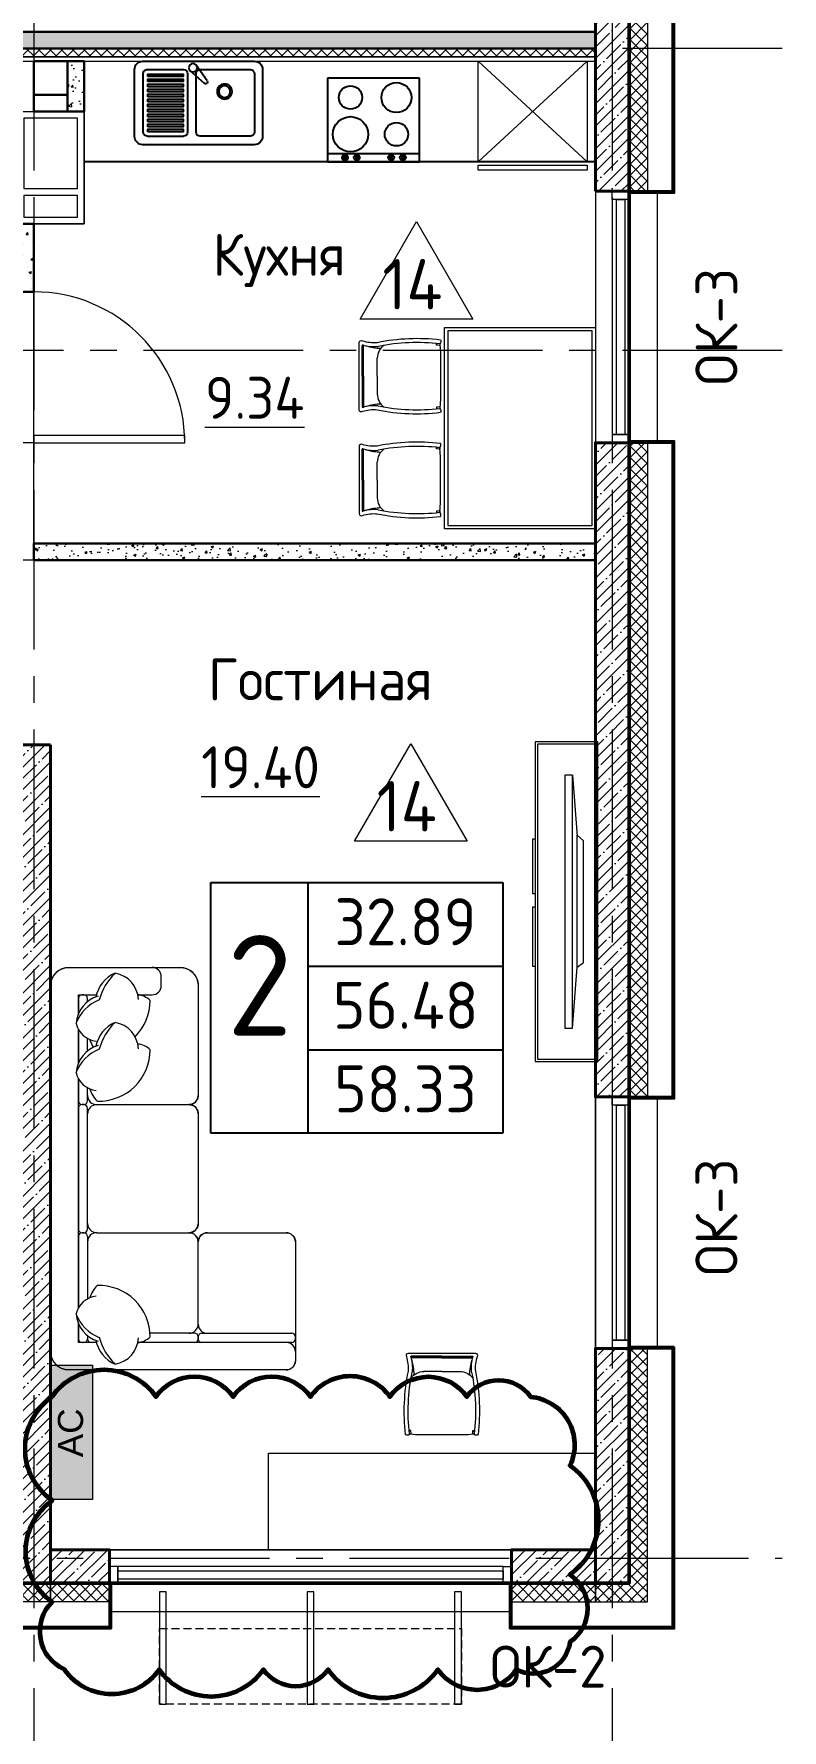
# Model space of a CAD drawing. Header units: millimetres. Extents: x -6427 to 93283, y -13 to 42012.
# Drawn here: x 39930 to 44393, y 19614 to 29726 of the extents above; entities that cross this region are included whole.
import ezdxf
from ezdxf.enums import TextEntityAlignment as Align

# ---------------------------------------------------------------- set-up
doc = ezdxf.new("R2010")
doc.units = ezdxf.units.MM
doc.linetypes.add('CENTER2', pattern=[28.575, 19.05, -3.175, 3.175, -3.175])
doc.linetypes.add('HIDDEN2', pattern=[4.7625, 3.175, -1.5875])
doc.layers.get('Defpoints').update_dxf_attribs({"color": 6, "lineweight": 60})
for name, color, linetype, lineweight in [('АР_Вентблок', 94, 'Continuous', 20), ('АР_Газаблок 100мм', 24, 'Continuous', 30), ('АР_ГКЛ', 5, 'Continuous', 20), ('АР_Дверь', 44, 'Continuous', 15), ('АР_Корзины', 5, 'Continuous', 9), ('АР_Марка окна', 5, 'Continuous', 9), ('АР_Марка пола', 1, 'Continuous', 9), ('АР_Мебель', 253, 'Continuous', 0), ('АР_Монолит', 1, 'Continuous', 40), ('АР_Окна и витражи', 150, 'Continuous', 9), ('АР_Ось', 1, 'CENTER2', 5), ('АР_Отверстия', 1, 'Continuous', 30), ('АР_Помещение текст', 7, 'Continuous', 20), ('АР_Помещение-площадь', 7, 'Continuous', 5), ('АР_Утеплитель', 30, 'Continuous', 9), ('АР_Фасад', 30, 'Continuous', 30)]:
    doc.layers.add(name, color=color, linetype=linetype, lineweight=lineweight)
for name, color, linetype, lineweight, plot in [('АР_Контур плит', 3, 'Continuous', 50, False), ('АР_Площади', 2, 'Continuous', 15, False), ('изменения АР', 3, 'Continuous', 60, False)]:
    doc.layers.add(name, color=color, linetype=linetype, lineweight=lineweight, plot=plot)
doc.layers.add('АР_Кухня', color=144, linetype='Continuous')
doc.styles.add('Annotative', font='romans.shx', dxfattribs={"width": 0.75})
doc.styles.add('Common Павел', font='')
doc.styles.add('GOST', font='')
doc.styles.add('GOST Common_I', font='', dxfattribs={"height": 250})
doc.styles.get("Standard").update_dxf_attribs({"font": 'arial.ttf'})
doc.styles.get('Common Павел').set_extended_font_data('GOST Common')
doc.styles.get('GOST').set_extended_font_data('GOST 2.304 type A')
doc.styles.get('GOST Common_I').set_extended_font_data('GOST Common')
pattern_1 = [(45, (-99827.42, -105714.69), (-67.35192, 67.35192), []), (45, (-99760.06, -105714.69), (-67.35192, 67.35192), [119.0625, -23.8125, 0, -23.8125])]
pattern_2 = [(50, (-99827.42, -105714.69), (145.747735, -12.75127), [15.24, -167.64]), (355, (-99827.42, -105714.7), (-28.19474, 152.84548), [12.192, -134.11247]), (100.451445, (-99815.27, -105715.76), (117.553, 140.0942), [12.95201, -142.4722]), (46.1842, (-99827.42, -105674.05), (216.86323, -33.63386), [22.86, -251.46]), (96.63556, (-99809.34, -105676.86), (189.9233, 197.9409), [19.42802, -213.70849]), (351.18415, (-99827.42, -105674.05), (189.9233, 197.9409), [18.28797, -201.16779]), (21, (-99807.1, -105684.21), (121.29151, -81.81216), [15.24, -167.64]), (326, (-99807.1, -105684.21), (49.44162, 147.35037), [12.192, -134.112]), (71.451445, (-99796.99, -105691.03), (170.73314, 65.53822), [12.95201, -142.47195]), (37.5, (-99827.416, -105714.694), (2.470883, 67.644031), [0, -132.4864, 0, -136.144, 0, -134.62]), (7.5, (-99827.42, -105714.694), (53.45573, 80.14446), [0, -77.6224, 0, -129.4384, 0, -51.308]), (327.5, (-99872.73, -105714.694), (108.472476, -4.582995), [0, -50.8, 0, -158.496, 0, -210.312]), (317.5, (-99893.05, -105714.69), (118.503345, 20.341193), [0, -66.04, 0, -105.2576, 0, -149.352])]
pattern_3 = [(45, (-149827.42, -189714.69), (-67.35192, 67.35192), []), (45, (-149760.06, -189714.69), (-67.35192, 67.35192), [119.0625, -23.8125, 0, -23.8125])]

# ---------------------------------------------------------------- blocks, each defined once
blk = doc.blocks.new('FT_AREA_TYPE_01')
at = {"color": 0, "linetype": 'ByBlock', "lineweight": -2}
for p, q in [((-10.5, 0), (-10.5, 18)), ((-10.5, 18), (10.5, 18)), ((-3.5, 0), (-3.5, 18)), ((10.5, 18), (10.5, 0)), ((-3.5, 12), (10.5, 12)), ((-3.5, 6), (10.5, 6)), ((10.5, 0), (-10.5, 0))]:
    blk.add_line(p, q, dxfattribs=at)
at = {"color": 0, "linetype": 'ByBlock', "lineweight": -2, "style": 'Annotative', "flags": 8}
for tag, height, p in [('ROOMS_AREA', 3, (3.5, 13.5)), ('ROOM_NUMBER', 4, (-7, 7)), ('COMMON_AREA', 3, (3.5, 7.5)), ('GRAND_COMMON_AREA', 3, (3.5, 1.5))]:
    blk.add_attdef(tag, text='', height=height, dxfattribs=at).set_placement(p, align=Align.CENTER)
blk = doc.blocks.new('RM_AREA')
at = {"linetype": 'ByBlock', "lineweight": -2}
for tag, p in [('ROOM_NAME', (0, 5)), ('AREA', (0, 0))]:
    blk.add_attdef(tag, text='', height=3, dxfattribs=at).set_placement(p, align=Align.CENTER)
blk = doc.blocks.new('A$Caf90f022')
at = {"layer": 'АР_Кухня'}
for p, q in [((102, 732), (102, 68)), ((550, 782), (152, 782)), ((152, 709), (152, 410)), ((525, 733), (177, 733)), ((550, 410), (550, 709)), ((600, 68), (600, 732)), ((467, 449), (469, 450)), ((467, 435), (544, 348)), ((482, 452), (577, 385)), ((152, 95), (152, 310)), ((177, 385), (525, 385)), ((177, 335), (525, 335)), ((551, 95), (550, 310)), ((152, 18), (550, 18)), ((177, 70), (526, 70))]:
    blk.add_line(p, q, dxfattribs=at)
for points in [[(179, 97), (194, 97), (194, 309), (179, 309)], [(209, 97), (224, 97), (224, 309), (209, 309)], [(239, 97), (254, 97), (254, 309), (239, 309)], [(269, 97), (284, 97), (284, 309), (269, 309)], [(299, 97), (314, 97), (314, 309), (299, 309)], [(328, 97), (343, 97), (343, 309), (328, 309)], [(358, 97), (373, 97), (373, 309), (358, 309)], [(388, 97), (403, 97), (403, 309), (388, 309)], [(418, 97), (433, 97), (433, 309), (418, 309)], [(448, 97), (463, 97), (463, 309), (448, 309)], [(478, 97), (493, 97), (493, 309), (478, 309)], [(508, 97), (523, 97), (523, 309), (508, 309)]]:
    blk.add_lwpolyline(points, close=True, dxfattribs=at)
for centre, radius in [((419, 555), 44.8), ((419, 555), 34.9), ((561, 367), 24.9)]:
    blk.add_circle(centre, radius, dxfattribs=at)
for centre, radius, start, end in [((152, 732), 49.8, 90, 180), ((177, 709), 24.9, 90, 180), ((525, 709), 24.9, 0, 90), ((550, 732), 49.8, 0, 90), ((177, 410), 24.9, 180, 270), ((474, 442), 9.96, 138.3088, 221.4661), ((476, 444), 9.96, 55.1516, 138.3088), ((525, 410), 24.9, 270, 0), ((177, 310), 24.9, 90, 180), ((525, 310), 24.9, 0, 90), ((152, 68), 49.8, 180, 270), ((177, 95), 24.9, 180, 270), ((526, 95), 24.9, 270, 0), ((550, 68), 49.8, 270, 0)]:
    blk.add_arc(centre, radius, start, end, dxfattribs=at)
blk = doc.blocks.new('ventblok_400x670')
at = {"layer": 'АР_Вентблок', "lineweight": 20}
for points in [[(670, 0), (0, 0), (0, 400), (670, 400)], [(40, 40), (170, 40), (170, 360), (40, 360)], [(210, 360), (210, 40), (630, 40), (630, 360)]]:
    blk.add_lwpolyline(points, close=True, dxfattribs=at)
blk = doc.blocks.new('A$C91291a36')
at = {"layer": 'АР_Кухня', "lineweight": 9}
for p, q in [((0, 600), (-650, 0)), ((0, 0), (-650, 600))]:
    blk.add_line(p, q, dxfattribs=at)
for points in [[(0, 650), (0, 620), (-650, 620), (-650, 650)], [(0, 600), (0, 0), (-650, 0), (-650, 600)]]:
    blk.add_lwpolyline(points, close=True, dxfattribs=at)
blk = doc.blocks.new('A$Cf91155f2')
at = {"layer": 'АР_Кухня'}
for p, q in [((-198, 574), (-198, 26)), ((300, 574), (-198, 574)), ((-148, 574), (-148, 26)), ((300, 26), (300, 574)), ((-198, 26), (300, 26))]:
    blk.add_line(p, q, dxfattribs=at)
for points in [[(-188, 477), (-188, 464), (-158, 464), (-158, 477)], [(-188, 406), (-188, 393), (-158, 393), (-158, 406)], [(-188, 202), (-188, 189), (-158, 189), (-158, 202)], [(-188, 131), (-188, 118), (-158, 118), (-158, 131)]]:
    blk.add_lwpolyline(points, close=True, dxfattribs=at)
for centre, radius in [((-34, 437), 105), ((185, 437), 69.8), ((-173, 470), 17.4), ((-173, 400), 17.4), ((-173, 195), 17.4), ((-34, 163), 69.8), ((185, 163), 89.7), ((-173, 125), 17.4)]:
    blk.add_circle(centre, radius, dxfattribs=at)
blk = doc.blocks.new('*U15')
blk.add_lwpolyline([(0, 0), (0, 900), (-43.75, 900), (-43.75, 0)], close=True)
blk.add_arc((0, 0), 900, 90, 180)
at = {"layer": 'Defpoints', "color": 0, "lineweight": 15}
for p, q in [((0, 0), (0, -100)), ((-900, 0), (-900, -100))]:
    blk.add_line(p, q, dxfattribs=at)
blk = doc.blocks.new('A$C18cc7e04')
at = {"layer": 'АР_Отверстия', "color": 5}
blk.add_lwpolyline([(26000, -7745), (26000, -7445), (26200, -7445), (26200, -7745)], close=True, dxfattribs=at)
at = {"layer": 'АР_Отверстия'}
blk.add_lwpolyline([(26000, -7445), (26200, -7445), (26200, -7645), (26000, -7645)], close=True, dxfattribs=at)
blk = doc.blocks.new('A$C54feb461')
at = {"layer": 'АР_Мебель'}
for p, q in [((-948, -105), (-948, -95)), ((-948, -105), (-944, -96)), ((-1392, -290), (-1392, -107)), ((-1384, -290), (-1384, -107)), ((-1383, -290), (-1383, -107)), ((-1302, -290), (-1302, -184)), ((-929, -107), (-948, -105)), ((-1392, -290), (-1392, -474)), ((-1384, -290), (-1384, -474)), ((-1383, -290), (-1383, -474)), ((-1302, -290), (-1302, -397)), ((-929, -474), (-948, -476)), ((-948, -476), (-948, -486)), ((-948, -476), (-944, -485)), ((-1392, -910), (-1392, -726)), ((-1384, -910), (-1384, -726)), ((-1383, -910), (-1383, -726)), ((-1302, -910), (-1302, -803)), ((-948, -724), (-948, -714)), ((-948, -724), (-944, -715)), ((-929, -726), (-948, -724)), ((-1392, -910), (-1392, -1093)), ((-1384, -910), (-1384, -1093)), ((-1383, -910), (-1383, -1093)), ((-1302, -910), (-1302, -1016)), ((-929, -1093), (-948, -1095)), ((-948, -1095), (-944, -1104)), ((-948, -1095), (-948, -1105))]:
    blk.add_line(p, q, dxfattribs=at)
for points in [[(-900, -1200), (-900, 0), (0, 0), (0, -1200)], [(-880, -1180), (-20, -1180), (-20, -20), (-880, -20)]]:
    blk.add_lwpolyline(points, close=True, dxfattribs=at)
for points in [[(-1390, -79, 0.102523), (-1302, -89, -0.080461), (-925, -73, -0.3023), (-928, -98, 0.197932), (-929, -107, -0.028193), (-925, -161), (-925, -291), (-925, -421, -0.028193), (-929, -475, 0.197932), (-928, -484, -0.3023), (-925, -508, -0.080461), (-1302, -493, 0.102523), (-1390, -502, -0.587111), (-1409, -492), (-1409, -90, -0.587111)], [(-1390, -1121, -0.102523), (-1302, -1111, 0.080461), (-925, -1127, 0.3023), (-928, -1102, -0.197932), (-929, -1093, 0.028193), (-925, -1039), (-925, -909), (-925, -779, 0.028193), (-929, -725, -0.197932), (-928, -716, 0.3023), (-925, -692, 0.080461), (-1302, -707, -0.102523), (-1390, -698, 0.587111), (-1409, -708), (-1409, -1110, 0.587111)]]:
    blk.add_lwpolyline(points, format="xyb", close=True, dxfattribs=at)
for centre, radius, start, end in [((-1065, -1244), 1154, 83.1637, 101.5643), ((-917, -103), 12, 153.4625, 198.2464), ((-1389, -107), 2.42, 68.6258, 169.655), ((-1322, 127), 241, 254.0374, 275.4487), ((-1383, -107), 0.725, 72.4792, 182.6238), ((-1382, -107), 0.433, 80.7798, 198.2285), ((-1274, 193), 317, 252.4359, 268.8409), ((-1204, -185), 97.8, 126.8073, 179.4836), ((-1204, -396), 97.8, 180.5164, 233.1927), ((-1389, -474), 2.42, 190.345, 291.3742), ((-1322, -708), 241, 84.5513, 105.9626), ((-1383, -474), 0.725, 177.3762, 287.5208), ((-1382, -474), 0.433, 161.7715, 279.2202), ((-1274, -774), 317, 91.1591, 107.5641), ((-1065, 663), 1154, 258.4357, 276.8363), ((-917, -478), 12, 161.7536, 206.5375), ((-1389, -726), 2.42, 68.6258, 169.655), ((-1322, -492), 241, 254.0374, 275.4487), ((-1383, -726), 0.725, 72.4792, 182.6238), ((-1382, -726), 0.433, 80.7798, 198.2285), ((-1274, -426), 317, 252.4359, 268.8409), ((-1204, -804), 97.8, 126.8073, 179.4836), ((-1065, -1863), 1154, 83.1637, 101.5643), ((-917, -722), 12, 153.4625, 198.2464), ((-1389, -1093), 2.42, 190.345, 291.3742), ((-1322, -1327), 241, 84.5513, 105.9626), ((-1383, -1093), 0.725, 177.3762, 287.5208), ((-1382, -1093), 0.433, 161.7715, 279.2202), ((-1274, -1393), 317, 91.1591, 107.5641), ((-1204, -1015), 97.8, 180.5164, 233.1927), ((-1065, 44), 1154, 258.4357, 276.8363), ((-917, -1097), 12, 161.7536, 206.5375)]:
    blk.add_arc(centre, radius, start, end, dxfattribs=at)
blk = doc.blocks.new('A$C20005e44')
at = {"layer": 'АР_Мебель'}
for p, q in [((0, 953), (-373, 953)), ((-373, 953), (-373, -953)), ((-13, 939), (-360, 939)), ((-360, 939), (-360, -939)), ((-13, -939), (-13, 939)), ((0, -953), (0, 953)), ((-197, 754), (-197, -754)), ((-150, 754), (-197, 754)), ((-150, -754), (-150, 754)), ((-150, 754), (-122, 390)), ((-373, 372), (-389, 372)), ((-389, 372), (-389, 48)), ((-122, -390), (-122, 397)), ((-85, 363), (-122, 397)), ((-85, -363), (-85, 363)), ((-389, 48), (-373, 48)), ((-373, -33), (-389, -33)), ((-389, -33), (-389, -385)), ((-389, -385), (-373, -385)), ((-150, -754), (-122, -390)), ((-122, -390), (-85, -363)), ((-197, -754), (-150, -754)), ((-373, -953), (0, -953)), ((-360, -939), (-13, -939))]:
    blk.add_line(p, q, dxfattribs=at)
blk = doc.blocks.new('ГС - Мягкая мебель - ГС - Мягкая мебель-1422810-Этаж 03 - Тип 1')
at = {"layer": 'АР_Мебель'}
for p, q in [((435, 1460), (1147, 1460)), ((436, 1460), (1145, 1460)), ((981, 902), (981, 1438)), ((1014, 1460), (1003, 1460)), ((1003, 1460), (1014, 1460)), ((1036, 1438), (1036, 1405)), ((382, 935), (382, 1405)), ((382, 935), (382, 1405)), ((1036, 1405), (1036, 521)), ((1200, 1405), (1200, 110)), ((1200, 1405), (1200, 110)), ((-1094, 880), (-435, 880)), ((-1091, 880), (-436, 880)), ((-382, 275), (-382, 825)), ((-329, 880), (329, 880)), ((-327, 880), (327, 880)), ((382, 275), (382, 825)), ((927, 880), (436, 880)), ((981, 858), (981, 592)), ((1014, 880), (1003, 880)), ((1003, 880), (1014, 880)), ((-1200, 110), (-1200, 770)), ((-1200, 110), (-1200, 770)), ((-1091, 660), (-1145, 660)), ((-1036, 521), (-1036, 605)), ((-1036, 165), (-1036, 273)), ((-995, 220), (-1015, 220)), ((-701, 220), (-776, 220)), ((-404, 220), (-482, 220)), ((360, 220), (-360, 220)), ((404, 220), (776, 220)), ((995, 220), (1015, 220)), ((1003, 220), (1015, 220)), ((1036, 273), (1036, 165)), ((-1036, 198), (-1036, 187)), ((-922, 165), (-1036, 165)), ((-1015, 165), (-922, 165)), ((-831, 165), (-628, 165)), ((-628, 165), (-831, 165)), ((-537, 165), (-404, 165)), ((831, 165), (-537, 165)), ((-382, 198), (-382, 187)), ((-382, 187), (-382, 198)), ((-360, 165), (360, 165)), ((382, 187), (382, 198)), ((382, 198), (382, 187)), ((404, 165), (831, 165)), ((922, 165), (1015, 165)), ((1036, 165), (922, 165)), ((1036, 198), (1036, 187)), ((1094, 0), (-1094, 0)), ((1091, 0), (-1091, 0))]:
    blk.add_line(p, q, dxfattribs=at)
for centre, radius, start, end in [((437, 1405), 54.8, 91.734, 180.2622), ((1145, 1405), 54.8, 359.7378, 88.266), ((437, 935), 54.8, 179.7378, 268.266), ((-1090, 771), 110, 91.734, 180.2622), ((-437, 825), 54.8, 359.7386, 88.266), ((-327, 825), 54.8, 91.734, 180.2612), ((327, 825), 54.8, 359.7386, 88.266), ((437, 825), 54.8, 91.734, 180.2612), ((-1090, 109), 110, 179.7378, 268.266), ((1090, 109), 110, 271.734, 0.2622)]:
    blk.add_arc(centre, radius, start, end, dxfattribs=at)
for centre, major_axis, start_param, end_param in [((1003, 1438), (22, 0), 1.570796, 3.141593), ((1014, 1438), (22, 0), 0, 1.570796), ((1091, 1405), (0, 55), 0, 1.570796), ((927, 935), (0, 55), 3.141593, 4.712389), ((927, 825), (0, 55), 4.712389, 6.283185), ((1003, 902), (22, 0), 3.141593, 4.712389), ((1003, 858), (22, 0), 1.570796, 3.141593), ((1014, 902), (22, 0), 4.712389, 6.283185), ((1014, 858), (22, 0), 0, 1.570796), ((-1145, 605), (0, 55), 0, 1.570796), ((-1091, 605), (0, 55), 4.712389, 6.283185), ((-1003, 357), (0, 166), 0.036079, 1.40686), ((-914, 506), (0, 125), 0.804799, 1.452561), ((-1000, 287), (0, 306), 5.502818, 6.29329), ((-709, 357), (0, 166), 0.036079, 1.40686), ((-620, 506), (0, 125), 0.804799, 1.461011), ((-706, 287), (0, 306), 4.682457, 6.29329), ((1000, 287), (0, 306), 6.273081, 7.883914), ((914, 506), (0, 125), 4.830624, 5.478386), ((1003, 357), (0, 166), 4.876325, 6.247106), ((-988, 462), (0, 195), 1.977722, 2.955913), ((-930, 603), (0, 322), 2.316694, 2.90337), ((-637, 603), (0, 322), 2.316694, 2.90337), ((-694, 462), (0, 195), 1.977722, 2.955913), ((930, 603), (0, 322), 3.379815, 3.966492), ((988, 462), (0, 195), 3.327272, 4.305463), ((-1015, 198), (0, 22), 0, 1.570796), ((-851, 338), (0, 187), 1.872238, 3.062474), ((-782, 379), (0, 243), 1.947233, 2.788), ((-900, 290), (0, 143), 3.387796, 4.576811), ((-820, 404), (0, 178), 3.434446, 3.721414), ((-557, 338), (0, 187), 1.872238, 3.062474), ((-488, 379), (0, 243), 1.947233, 2.788), ((-606, 290), (0, 143), 3.387796, 4.576811), ((-526, 404), (0, 178), 3.434446, 3.918168), ((-436, 275), (0, 55), 3.141593, 4.712389), ((-404, 198), (0, 22), 4.712389, 6.283185), ((-327, 275), (0, 55), 1.570796, 3.141593), ((-360, 198), (0, 22), 0, 1.570796), ((327, 275), (0, 55), 3.141593, 4.712389), ((360, 198), (0, 22), 4.712389, 6.283185), ((436, 275), (0, 55), 1.570796, 3.141593), ((404, 198), (0, 22), 0, 1.570796), ((820, 404), (0, 178), 2.365018, 2.848739), ((900, 290), (0, 143), 1.706374, 2.89539), ((782, 379), (0, 243), 3.495186, 4.335952), ((851, 338), (0, 187), 3.220712, 4.410947), ((1014, 242), (22, 0), 4.712389, 6.283185), ((1015, 198), (0, 22), 4.712389, 6.283185), ((-1015, 187), (0, 22), 1.570796, 3.141593), ((-404, 187), (0, 22), 3.141593, 4.712389), ((-360, 187), (0, 22), 1.570796, 3.141593), ((360, 187), (0, 22), 3.141593, 4.712389), ((404, 187), (0, 22), 1.570796, 3.141593), ((1015, 187), (0, 22), 3.141593, 4.712389)]:
    blk.add_ellipse(centre, major_axis=major_axis, ratio=0.991736, start_param=start_param, end_param=end_param, dxfattribs=at)
for points, knots in [([(382, 1405), (382, 1408), (382, 1413), (383, 1419), (385, 1425), (388, 1432), (394, 1440), (402, 1448), (412, 1455), (424, 1459), (432, 1460), (436, 1460)], [-1, -1, -1, -1, -0.892857, -0.839286, -0.785714, -0.678571, -0.571429, -0.428571, -0.285714, -0.142857, 0, 0, 0, 0]), ([(1145, 1460), (1149, 1460), (1153, 1460), (1159, 1458), (1165, 1457), (1172, 1453), (1180, 1448), (1188, 1440), (1195, 1429), (1199, 1417), (1200, 1409), (1200, 1405)], [-1, -1, -1, -1, -0.892857, -0.839286, -0.785714, -0.678571, -0.571429, -0.428571, -0.285714, -0.142857, 0, 0, 0, 0]), ([(436, 880), (433, 880), (429, 880), (423, 882), (417, 883), (410, 887), (401, 892), (393, 900), (387, 911), (383, 923), (382, 931), (382, 935)], [-1, -1, -1, -1, -0.892857, -0.839286, -0.785714, -0.678571, -0.571429, -0.428571, -0.285714, -0.142857, 0, 0, 0, 0]), ([(-1200, 770), (-1200, 776), (-1199, 786), (-1197, 797), (-1194, 806), (-1191, 815), (-1187, 823), (-1182, 831), (-1177, 838), (-1172, 843), (-1168, 848), (-1164, 852), (-1159, 856), (-1154, 860), (-1149, 863), (-1144, 866), (-1138, 869), (-1133, 872), (-1125, 875), (-1115, 877), (-1103, 880), (-1095, 880), (-1091, 880)], [-1, -1, -1, -1, -0.892857, -0.839286, -0.785714, -0.732143, -0.678571, -0.625, -0.571429, -0.535714, -0.5, -0.464286, -0.428571, -0.392857, -0.357143, -0.321429, -0.285714, -0.25, -0.214286, -0.142857, -0.071429, 0, 0, 0, 0]), ([(-436, 880), (-433, 880), (-429, 880), (-423, 878), (-417, 877), (-410, 873), (-401, 868), (-393, 860), (-387, 849), (-383, 837), (-382, 829), (-382, 825)], [-1, -1, -1, -1, -0.892857, -0.839286, -0.785714, -0.678571, -0.571429, -0.428571, -0.285714, -0.142857, 0, 0, 0, 0]), ([(-382, 825), (-382, 828), (-381, 833), (-380, 839), (-378, 845), (-375, 852), (-370, 860), (-362, 868), (-351, 875), (-339, 879), (-331, 880), (-327, 880)], [-1, -1, -1, -1, -0.892857, -0.839286, -0.785714, -0.678571, -0.571429, -0.428571, -0.285714, -0.142857, 0, 0, 0, 0]), ([(327, 880), (330, 880), (335, 880), (341, 878), (347, 877), (354, 873), (362, 868), (370, 860), (377, 849), (381, 837), (382, 829), (382, 825)], [-1, -1, -1, -1, -0.892857, -0.839286, -0.785714, -0.678571, -0.571429, -0.428571, -0.285714, -0.142857, 0, 0, 0, 0]), ([(382, 825), (382, 828), (382, 833), (383, 839), (385, 845), (388, 852), (394, 860), (402, 868), (412, 875), (424, 879), (432, 880), (436, 880)], [-1, -1, -1, -1, -0.892857, -0.839286, -0.785714, -0.678571, -0.571429, -0.428571, -0.285714, -0.142857, 0, 0, 0, 0]), ([(-1091, 0), (-1097, 0), (-1106, 1), (-1118, 3), (-1127, 6), (-1136, 9), (-1144, 14), (-1152, 18), (-1158, 23), (-1164, 28), (-1168, 32), (-1172, 37), (-1176, 41), (-1180, 46), (-1183, 51), (-1186, 57), (-1189, 62), (-1192, 68), (-1195, 76), (-1197, 85), (-1200, 98), (-1200, 106), (-1200, 110)], [-1, -1, -1, -1, -0.892857, -0.839286, -0.785714, -0.732143, -0.678571, -0.625, -0.571429, -0.535714, -0.5, -0.464286, -0.428571, -0.392857, -0.357143, -0.321429, -0.285714, -0.25, -0.214286, -0.142857, -0.071429, 0, 0, 0, 0]), ([(1200, 110), (1200, 104), (1199, 94), (1197, 83), (1194, 74), (1191, 65), (1187, 57), (1182, 49), (1177, 42), (1172, 37), (1168, 32), (1164, 28), (1159, 24), (1154, 20), (1149, 17), (1144, 14), (1138, 11), (1133, 8), (1125, 5), (1115, 3), (1103, 0), (1095, 0), (1091, 0)], [-1, -1, -1, -1, -0.892857, -0.839286, -0.785714, -0.732143, -0.678571, -0.625, -0.571429, -0.535714, -0.5, -0.464286, -0.428571, -0.392857, -0.357143, -0.321429, -0.285714, -0.25, -0.214286, -0.142857, -0.071429, 0, 0, 0, 0])]:
    blk.add_open_spline(points, degree=3, knots=knots, dxfattribs=at)
blk = doc.blocks.new('стул')
at = {"layer": 'АР_Мебель'}
for p, q in [((81567, 6283), (81565, 6263)), ((81935, 6283), (81936, 6263)), ((81565, 6263), (81556, 6268)), ((81565, 6263), (81556, 6263)), ((81936, 6263), (81946, 6268)), ((81936, 6263), (81946, 6263)), ((81751, 5910), (81644, 5910)), ((81751, 5910), (81858, 5910)), ((81751, 5829), (81567, 5829)), ((81751, 5828), (81567, 5828)), ((81751, 5820), (81567, 5820)), ((81751, 5829), (81934, 5829)), ((81751, 5828), (81934, 5828)), ((81751, 5820), (81935, 5820))]:
    blk.add_line(p, q, dxfattribs=at)
blk.add_lwpolyline([(81539, 5822, 0.102523), (81549, 5909, -0.080461), (81533, 6286, -0.3023), (81558, 6284, 0.197932), (81567, 6283, -0.028193), (81621, 6286), (81751, 6286), (81881, 6286, -0.028193), (81935, 6283, 0.197932), (81944, 6284, -0.3023), (81969, 6286, -0.080461), (81953, 5909, 0.102523), (81963, 5822, -0.587111), (81952, 5803), (81550, 5803, -0.587111)], format="xyb", close=True, dxfattribs=at)
for centre, radius, start, end in [((82704, 6146), 1154, 173.1637, 191.5643), ((81563, 6294), 12, 243.4625, 288.2464), ((80798, 6146), 1154, 348.4357, 6.8363), ((81938, 6294), 12, 251.7536, 296.5375), ((81334, 5889), 241, 344.0374, 5.4487), ((81645, 6008), 97.8, 216.8073, 269.4836), ((81267, 5937), 317, 342.4359, 358.8409), ((81857, 6008), 97.8, 270.5164, 323.1927), ((82234, 5937), 317, 181.1591, 197.5641), ((82168, 5889), 241, 174.5513, 195.9626), ((81568, 5822), 2.42, 158.6258, 259.655), ((81567, 5829), 0.725, 162.4792, 272.6238), ((81567, 5829), 0.433, 170.7798, 288.2285), ((81934, 5829), 0.433, 251.7715, 9.2202), ((81934, 5829), 0.725, 267.3762, 17.5208), ((81934, 5822), 2.42, 280.345, 21.3742)]:
    blk.add_arc(centre, radius, start, end, dxfattribs=at)
blk = doc.blocks.new('A$C6c1ae085')
at = {"layer": 'АР_Корзины', "lineweight": 0, "true_color": 0xf7f7f7, "transparency": 33554687}
h = blk.add_hatch(color=7, dxfattribs=at)
h.dxf.hatch_style = 1
h.paths.add_polyline_path([(-250, 0), (-250, 800), (0, 800), (0, 0)])
at = {"layer": 'АР_Корзины', "lineweight": 0}
blk.add_lwpolyline([(-250, 0), (-250, 800), (0, 800), (0, 0)], close=True, dxfattribs=at)
at = {"layer": 'АР_Корзины', "lineweight": 0, "insert": (-131, 397), "char_height": 150, "attachment_point": 5, "rotation": 90}
blk.add_mtext_dynamic_manual_height_columns('АС', width=800, gutter_width=12.5, heights=[250], dxfattribs=at)
blk = doc.blocks.new('Корзина_1800')
at = {"layer": 'АР_Корзины', "linetype": 'Continuous', "lineweight": 5, "ltscale": 0.2}
for points in [[(-900, 0), (-860, 0), (-860, -670), (-900, -670)], [(-20, 0), (20, 0), (20, -670), (-20, -670)], [(860, 0), (900, 0), (900, -670), (860, -670)]]:
    blk.add_lwpolyline(points, close=True, dxfattribs=at)
at = {"layer": 'АР_Корзины', "linetype": 'HIDDEN2', "lineweight": 15, "ltscale": 15}
blk.add_lwpolyline([(900, -220), (-900, -220), (-900, -670), (900, -670)], close=True, dxfattribs=at)

msp = doc.modelspace()

# ---------------------------------------------------------------- hatches: boundary and pattern name
at = {"layer": 'АР_Газаблок 100мм', "lineweight": 0}
h = msp.add_hatch(dxfattribs=at)
h.set_pattern_fill('AR-CONC', color=256, scale=0.8, style=0)
h.set_pattern_definition(pattern_2)
h.paths.add_polyline_path([(36029.7, 29638.7), (36029.7, 29738.7), (43279.7, 29738.7), (43279.7, 29638.7)])
at = {"layer": 'АР_Газаблок 100мм', "lineweight": 9, "transparency": 33554687}
h = msp.add_hatch(dxfattribs=at)
h.set_pattern_fill('AR-CONC', color=256, scale=0.8)
h.set_pattern_definition(pattern_2)
h.paths.add_polyline_path([(40229.7, 29263.7), (40129.7, 29263.7), (40129.7, 29563.7), (40229.7, 29563.7)])
at = {"layer": 'АР_Газаблок 100мм', "lineweight": 5}
h = msp.add_hatch(dxfattribs=at)
h.set_pattern_fill('AR-CONC', color=256, scale=0.8, style=0)
h.set_pattern_definition(pattern_2)
h.paths.add_polyline_path([(39929.7, 28593.7), (39829.7, 28593.7), (39829.7, 28188.7), (39929.7, 28188.7)])
h = msp.add_hatch(dxfattribs=at)
h.set_pattern_fill('AR-CONC', color=256, scale=0.8, style=0)
h.set_pattern_definition(pattern_2)
h.paths.add_polyline_path([(39929.7, 26688.7), (39929.7, 26588.7), (43279.7, 26588.7), (43279.7, 26688.7)])
at = {"layer": 'АР_Монолит', "lineweight": 0}
h = msp.add_hatch(dxfattribs=at)
h.set_pattern_fill('ANSI35', color=256, scale=15)
h.set_pattern_definition(pattern_1)
h.paths.add_polyline_path([(43279.7, 28788.7), (43479.7, 28788.7), (43479.7, 32888.7), (43279.7, 32888.7)])
h = msp.add_hatch(dxfattribs=at)
h.set_pattern_fill('ANSI35', color=256, scale=15)
h.set_pattern_definition(pattern_1)
h.paths.add_polyline_path([(43479.7, 23388.7), (43279.7, 23388.7), (43279.7, 27288.7), (43479.7, 27288.7)])
h = msp.add_hatch(dxfattribs=at)
h.set_pattern_fill('ANSI35', color=256, scale=15)
h.set_pattern_definition(pattern_1)
h.paths.add_polyline_path([(40029.7, 25488.7), (39829.7, 25488.7), (39829.7, 20488.7), (40029.7, 20488.7)])
h = msp.add_hatch(dxfattribs=at)
h.set_pattern_fill('ANSI35', color=256, scale=15)
h.set_pattern_definition(pattern_1)
h.paths.add_polyline_path([(43279.7, 20488.7), (43479.7, 20488.7), (43479.7, 21888.7), (43279.7, 21888.7)])
h = msp.add_hatch(dxfattribs=at)
h.set_pattern_fill('ANSI35', color=256, scale=15)
h.set_pattern_definition(pattern_3)
h.paths.add_polyline_path([(40379.7, 20488.7), (40029.7, 20488.7), (40029.7, 20688.7), (40379.7, 20688.7)])
h = msp.add_hatch(dxfattribs=at)
h.set_pattern_fill('ANSI35', color=256, scale=15)
h.set_pattern_definition(pattern_3)
h.paths.add_polyline_path([(42779.7, 20488.7), (43279.7, 20488.7), (43279.7, 20688.7), (42779.7, 20688.7)])
at = {"layer": 'АР_Утеплитель'}
h = msp.add_hatch(dxfattribs=at)
h.set_pattern_fill('ANSI37', color=256, scale=15, angle=-90)
h.set_pattern_definition([(315, (-55858.275, 246497.51), (33.67596, 33.67596), []), (45, (-55858.275, 246497.51), (-33.67596, 33.67596), [])])
h.paths.add_polyline_path([(43589.7, 32888.7), (43589.7, 28788.7), (43479.7, 28788.7), (43479.7, 32888.7)])
at = {"layer": 'АР_Утеплитель', "lineweight": 0}
h = msp.add_hatch(dxfattribs=at)
h.set_pattern_fill('ANSI37', color=256, scale=15)
h.set_pattern_definition([(45, (-99827.416, -105714.694), (-33.67596, 33.67596), []), (135, (-99827.416, -105714.694), (-33.67596, -33.67596), [])])
h.paths.add_polyline_path([(36029.7, 29638.7), (36029.7, 29588.7), (43279.7, 29588.7), (43279.7, 29638.7)])
at = {"layer": 'АР_Утеплитель'}
h = msp.add_hatch(dxfattribs=at)
h.set_pattern_fill('ANSI37', color=256, scale=15, angle=-90)
h.set_pattern_definition([(315, (-55858.275, 240503.76), (33.67596, 33.67596), []), (45, (-55858.275, 240503.76), (-33.67596, 33.67596), [])])
h.paths.add_polyline_path([(43589.7, 27288.7), (43589.7, 23388.7), (43479.7, 23388.7), (43479.7, 27288.7)])
h = msp.add_hatch(dxfattribs=at)
h.set_pattern_fill('ANSI37', color=256, scale=15, angle=-90)
h.set_pattern_definition([(315, (-23385.103, 233362.46), (33.67596, 33.67596), []), (45, (-23385.103, 233362.46), (-33.67596, 33.67596), [])])
h.paths.add_polyline_path([(43589.8, 20378.7), (43589.8, 21888.7), (43479.8, 21888.7), (43479.7, 20488.7), (43279.7, 20488.7), (43279.7, 20378.7)])
h = msp.add_hatch(dxfattribs=at)
h.set_pattern_fill('ANSI37', color=256, scale=15)
h.set_pattern_definition([(45, (-194355.075, -17871.314), (-33.67596, 33.67596), []), (135, (-194355.075, -17871.314), (-33.67596, -33.67596), [])])
h.paths.add_polyline_path([(40029.7, 20378.7), (39829.7, 20378.7), (39829.7, 20488.7), (40029.7, 20488.7)])
h = msp.add_hatch(dxfattribs=at)
h.set_pattern_fill('ANSI37', color=256, scale=15)
h.set_pattern_definition([(45, (-194755.074, -17871.314), (-33.67596, 33.67596), []), (135, (-194755.074, -17871.314), (-33.67596, -33.67596), [])])
h.paths.add_polyline_path([(40379.7, 20378.7), (40029.7, 20378.7), (40029.7, 20488.7), (40379.7, 20488.7)])
h = msp.add_hatch(dxfattribs=at)
h.set_pattern_fill('ANSI37', color=256, scale=15)
h.set_pattern_definition([(45, (-203728.847, -17871.303), (-33.6759605, 33.6759605), []), (135, (-203728.847, -17871.303), (-33.6759605, -33.6759605), [])])
h.paths.add_polyline_path([(42779.7, 20378.7), (43279.7, 20378.7), (43279.7, 20488.7), (42779.7, 20488.7)])

# ---------------------------------------------------------------- linework, layer by layer
at = {"layer": 'АР_Газаблок 100мм', "lineweight": 30, "ltscale": 0.5}
for points in [[(36029.7, 29638.7), (36029.7, 29738.7), (43279.7, 29738.7), (43279.7, 29638.7)], [(40229.7, 29263.7), (40129.7, 29263.7), (40129.7, 29563.7), (40229.7, 29563.7)], [(39929.7, 28593.7), (39829.7, 28593.7), (39829.7, 28188.7), (39929.7, 28188.7)], [(39929.7, 26688.7), (39929.7, 26588.7), (43279.7, 26588.7), (43279.7, 26688.7)]]:
    msp.add_lwpolyline(points, close=True, dxfattribs=at)
at = {"layer": 'АР_ГКЛ', "lineweight": 0, "ltscale": 50}
msp.add_lwpolyline([(36029.7, 29588.7), (36029.7, 29563.7), (43279.7, 29563.7), (43279.7, 29588.7)], close=True, dxfattribs=at)
at = {"layer": 'АР_Контур плит'}
msp.add_lwpolyline([(13779.7, 35788.7), (43479.7, 35788.7), (43479.7, 20488.7), (24929.7, 20488.7), (24929.7, 19238.7), (21229.7, 19238.7), (21229.7, 20488.7), (13779.7, 20488.7)], close=True, dxfattribs=at)
at = {"layer": 'АР_Кухня'}
msp.add_lwpolyline([(43279.7, 28963.7), (40229.8, 28963.7)], dxfattribs=at)
at = {"layer": 'АР_Марка пола'}
for points in [[(42212.1, 28606.9), (42548.1, 28026.4), (41876.1, 28026.4), (42212.1, 28606.9)], [(42178.3, 25494.6), (42514.3, 24914.1), (41842.3, 24914.1), (42178.3, 25494.6)]]:
    msp.add_lwpolyline(points, dxfattribs=at)
at = {"layer": 'АР_Мебель'}
msp.add_lwpolyline([(41329.7, 20688.7), (41329.7, 21263.6), (43279.7, 21263.6)], dxfattribs=at)
at = {"layer": 'АР_Монолит', "ltscale": 50}
for points in [[(43279.7, 28788.7), (43479.7, 28788.7), (43479.7, 32888.7), (43279.7, 32888.7)], [(43279.7, 20488.7), (43479.7, 20488.7), (43479.7, 21888.7), (43279.7, 21888.7)]]:
    msp.add_lwpolyline(points, close=True, dxfattribs=at)
at = {"layer": 'АР_Монолит'}
for points in [[(43479.7, 23388.7), (43279.7, 23388.7), (43279.7, 27288.7), (43479.7, 27288.7)], [(40029.7, 25488.7), (39829.7, 25488.7), (39829.7, 20488.7), (40029.7, 20488.7)], [(40379.7, 20488.7), (40029.7, 20488.7), (40029.7, 20688.7), (40379.7, 20688.7)], [(42779.7, 20488.7), (43279.7, 20488.7), (43279.7, 20688.7), (42779.7, 20688.7)]]:
    msp.add_lwpolyline(points, close=True, dxfattribs=at)
at = {"layer": 'АР_Окна и витражи'}
for points in [[(43279.7, 27288.7), (43479.7, 27288.7), (43479.7, 28788.7), (43279.7, 28788.7)], [(43479.7, 27338.7), (43479.7, 28738.7), (43379.7, 28738.7), (43379.7, 27338.7)], [(43454.7, 28738.7), (43454.7, 27338.7), (43404.7, 27338.7), (43404.7, 28738.7)], [(43279.7, 21888.7), (43479.7, 21888.7), (43479.7, 23388.7), (43279.7, 23388.7)], [(43479.7, 21938.7), (43479.7, 23338.7), (43379.7, 23338.7), (43379.7, 21938.7)], [(43454.7, 23338.7), (43454.7, 21938.7), (43404.7, 21938.7), (43404.7, 23338.7)], [(40379.7, 20688.7), (40379.7, 20488.7), (42779.7, 20488.7), (42779.7, 20688.7)], [(40429.7, 20488.7), (42729.7, 20488.7), (42729.7, 20588.7), (40429.7, 20588.7)], [(42729.7, 20513.7), (40429.7, 20513.7), (40429.7, 20563.7), (42729.7, 20563.7)]]:
    msp.add_lwpolyline(points, close=True, dxfattribs=at)
at = {"layer": 'АР_Окна и витражи', "lineweight": 20}
for points in [[(43379.7, 28738.7), (43379.7, 28788.7), (43479.7, 28788.7), (43479.7, 28738.7)], [(43479.7, 27288.7), (43479.7, 27338.7), (43379.7, 27338.7), (43379.7, 27288.7)], [(43379.7, 23338.7), (43379.7, 23388.7), (43479.7, 23388.7), (43479.7, 23338.7)], [(43479.7, 21888.7), (43479.7, 21938.7), (43379.7, 21938.7), (43379.7, 21888.7)], [(40379.7, 20488.7), (40429.7, 20488.7), (40429.7, 20588.7), (40379.7, 20588.7)], [(42729.7, 20588.7), (42779.7, 20588.7), (42779.7, 20488.7), (42729.7, 20488.7)]]:
    msp.add_lwpolyline(points, close=True, dxfattribs=at)
at = {"layer": 'АР_Ось', "ltscale": 50}
for points in [[(39929.7, 37008.9), (39929.7, 17380.9)], [(43379.7, 37008.9), (43379.7, 17380.9)], [(44392.9, 29638.7), (8950.8, 29638.7)], [(44392.9, 27838.7), (8950.8, 27838.7)], [(8950.8, 20638.7), (44392.9, 20638.7)]]:
    msp.add_lwpolyline(points, dxfattribs=at)
at = {"layer": 'АР_Площади'}
for points in [[(39929.7, 28593.7), (40229.8, 28593.7), (40229.8, 29563.7), (43279.7, 29563.8), (43279.7, 26688.7), (39929.7, 26688.7)], [(39829.7, 26588.7), (39829.7, 25488.7), (40029.7, 25488.7), (40029.7, 20688.7), (43279.7, 20688.7), (43279.7, 26588.7)]]:
    msp.add_lwpolyline(points, close=True, dxfattribs=at)
at = {"layer": 'АР_Утеплитель'}
for points in [[(43589.7, 32888.7), (43589.7, 28788.7), (43479.7, 28788.7), (43479.7, 32888.7)], [(43589.7, 27288.7), (43589.7, 23388.7), (43479.7, 23388.7), (43479.7, 27288.7)], [(43589.8, 20378.7), (43589.8, 21888.7), (43479.8, 21888.7), (43479.7, 20488.7), (43279.7, 20488.7), (43279.7, 20378.7)], [(40029.7, 20378.7), (39829.7, 20378.7), (39829.7, 20488.7), (40029.7, 20488.7)], [(40379.7, 20378.7), (40029.7, 20378.7), (40029.7, 20488.7), (40379.7, 20488.7)], [(42779.7, 20378.7), (43279.7, 20378.7), (43279.7, 20488.7), (42779.7, 20488.7)]]:
    msp.add_lwpolyline(points, close=True, dxfattribs=at)
at = {"layer": 'АР_Утеплитель', "ltscale": 50}
msp.add_lwpolyline([(36029.7, 29638.7), (36029.7, 29588.7), (43279.7, 29588.7), (43279.7, 29638.7)], close=True, dxfattribs=at)
at = {"layer": 'АР_Фасад'}
for points in [[(43479.7, 32898.7), (43749.7, 32898.7), (43749.7, 28778.7), (43479.7, 28778.7), (43479.7, 28788.7), (43739.7, 28788.7), (43739.7, 32888.7), (43479.7, 32888.7)], [(43479.7, 23378.7), (43749.7, 23378.7), (43749.7, 27298.7), (43479.7, 27298.7), (43479.7, 27288.7), (43739.7, 27288.7), (43739.7, 23388.7), (43479.7, 23388.7)], [(43749.7, 21898.7), (43749.7, 20218.7), (42769.7, 20218.7), (42769.7, 20488.7), (42779.7, 20488.7), (42779.7, 20228.7), (43739.7, 20228.7), (43739.7, 21888.7), (43479.7, 21888.7), (43479.7, 21898.7)], [(38868.3, 20488.7), (38868.3, 20218.7), (40389.7, 20218.7), (40389.7, 20488.7), (40379.7, 20488.7), (40379.7, 20228.7), (38878.3, 20228.7), (38878.3, 20488.7)]]:
    msp.add_lwpolyline(points, close=True, dxfattribs=at)
at = {"layer": 'АР_Фасад', "lineweight": 0}
for points in [[(43649.7, 27298.7), (43649.7, 28778.7)], [(43649.7, 21898.7), (43649.7, 23378.7)], [(42769.7, 20318.7), (40389.7, 20318.7)]]:
    msp.add_lwpolyline(points, dxfattribs=at)
at = {"layer": 'изменения АР', "color": 2}
msp.add_lwpolyline([(40038.5, 21601.3, -0.5205671), (40657.7, 21601.3, -0.5205671), (41118, 21601.3, -0.5205671), (41578.8, 21601.3, -0.5205671), (42053.4, 21601.3, -0.5205671), (42512.2, 21601.3, -0.5205671), (42892.1, 21601.3, -0.5205671), (43127.1, 21191.2, -0.5205671), (43127.1, 20540.4, -0.5205671), (43127.1, 20136.9, -0.5205671), (42808, 19974.5, -0.5205671), (42339.4, 19974.5, -0.5205671), (41684.3, 19974.5, -0.5205671), (41298.4, 19974.5, -0.5205671), (40676.9, 19974.5, -0.5205671), (40111.4, 19974.5, -0.5205671), (40038.5, 20377.2, -0.5205671), (40038.5, 20982.4, -0.5205671)], format="xyb", close=True, dxfattribs=at)

# ---------------------------------------------------------------- block references
at = {"layer": 'АР_Вентблок', "rotation": 90}
msp.add_blockref('ventblok_400x670', (40229.8, 28593.7), dxfattribs=at)
at = {"layer": 'АР_Дверь', "ltscale": 100, "rotation": 270}
msp.add_blockref('*U15', (39929.7, 27288.7), dxfattribs=at)
at = {"layer": 'АР_Корзины'}
msp.add_blockref('A$C6c1ae085', (40279.8, 20988.7), dxfattribs=at)
at = {"layer": 'АР_Корзины', "xscale": -1}
msp.add_blockref('Корзина_1800', (41579.7, 20438.7), dxfattribs=at)
at = {"layer": 'АР_Кухня', "xscale": -1, "rotation": 270}
msp.add_blockref('A$Caf90f022', (40512, 28963.7), dxfattribs=at)
at = {"layer": 'АР_Кухня'}
for name, p, rotation in [('A$C91291a36', (42579.7, 29563.7), 180), ('A$Cf91155f2', (42255.5, 29162), 90.00000000000003)]:
    msp.add_blockref(name, p, dxfattribs=dict(at, rotation=rotation))
at = {"layer": 'АР_Мебель'}
for name, p in [('A$C54feb461', (43279.7, 27976.2)), ('A$C20005e44', (43293.2, 24553))]:
    msp.add_blockref(name, p, dxfattribs=at)
at = {"layer": 'АР_Мебель', "rotation": 270.0000000000003}
msp.add_blockref('ГС - Мягкая мебель - ГС - Мягкая мебель-1422810-Этаж 03 - Тип 1', (40029.8, 22960.8), dxfattribs=at)
at = {"layer": 'АР_Мебель', "color": 6, "lineweight": 50, "xscale": -1, "rotation": 180}
msp.add_blockref('стул', (-39387.6, 27662), dxfattribs=at)
at = {"layer": 'АР_Отверстия'}
msp.add_blockref('A$C18cc7e04', (13929.7, 37008.9), dxfattribs=at)
msp.add_blockref('A$C18cc7e04', (13929.7, 37008.9), dxfattribs=at)
at = {"layer": 'АР_Помещение текст'}
ref = msp.add_blockref('RM_AREA', (38288.4, 28416.7), dxfattribs=dict(at, xscale=50, yscale=50, zscale=50))
ref.add_attrib('ROOM_NAME', 'Кухня', dxfattribs={"height": 250, "style": 'GOST Common_I'}).set_placement((41392.8, 28284.9), align=Align.CENTER)
ref.add_attrib('AREA', '%%u9.34', dxfattribs={"layer": '0', "linetype": 'ByBlock', "lineweight": -2, "height": 250, "style": 'GOST Common_I'}).set_placement((41246.7, 27431.8), align=Align.CENTER)
ref = msp.add_blockref('RM_AREA', (38307.9, 24369.3), dxfattribs=dict(at, xscale=50, yscale=50, zscale=50))
ref.add_attrib('ROOM_NAME', 'Гостиная', dxfattribs={"height": 250, "style": 'GOST Common_I'}).set_placement((41638.5, 25752.9), align=Align.CENTER)
ref.add_attrib('AREA', '%%u19.40', dxfattribs={"layer": '0', "linetype": 'ByBlock', "lineweight": -2, "height": 250, "style": 'GOST Common_I'}).set_placement((41281.9, 25228.9), align=Align.CENTER)
at = {"layer": 'АР_Помещение-площадь', "color": 1, "lineweight": 25}
ref = msp.add_blockref('FT_AREA_TYPE_01', (41855.8, 23172.2), dxfattribs=dict(at, xscale=83, yscale=83, zscale=83))
ref.add_attrib('ROOM_NUMBER', '2', dxfattribs={"layer": '0', "color": 1, "linetype": 'ByBlock', "lineweight": -2, "height": 600, "style": 'Common Павел'}).set_placement((41276.7, 23753.2), align=Align.CENTER)
ref.add_attrib('ROOMS_AREA', '32.89', dxfattribs={"layer": '0', "color": 1, "linetype": 'ByBlock', "lineweight": -2, "height": 280, "style": 'Common Павел'}).set_placement((42146.4, 24292.7), align=Align.CENTER)
ref.add_attrib('COMMON_AREA', '56.48', dxfattribs={"layer": '0', "color": 1, "linetype": 'ByBlock', "lineweight": -2, "height": 280, "style": 'Common Павел'}).set_placement((42147.5, 23794.7), align=Align.CENTER)
ref.add_attrib('GRAND_COMMON_AREA', '58.33', dxfattribs={"layer": '0', "color": 1, "linetype": 'ByBlock', "lineweight": -2, "height": 280, "style": 'Common Павел'}).set_placement((42146.1, 23296.7), align=Align.CENTER)

# ---------------------------------------------------------------- texts
at = {"layer": 'АР_Марка окна', "char_height": 250, "width": 1560.055, "attachment_point": 5, "rotation": 90, "style": 'GOST Common_I'}
for insert in [(44001.7, 27980.8), (44001.7, 22671.5)]:
    msp.add_mtext('ОК-3', dxfattribs=dict(at, insert=insert))
at = {"layer": 'АР_Марка окна', "insert": (42998.1, 19991.8), "char_height": 250, "width": 1560.055, "attachment_point": 5, "style": 'GOST Common_I'}
msp.add_mtext('ОК-2', dxfattribs=at)
at = {"layer": 'АР_Марка пола', "char_height": 300, "width": 1200, "attachment_point": 5, "style": 'GOST'}
for insert in [(42187.6, 28233.7), (42153.8, 25121.4)]:
    msp.add_mtext('{\\fGOST Common|b0|i0|c204|p34;14}', dxfattribs=dict(at, insert=insert))

doc.saveas('drawing.dxf')
